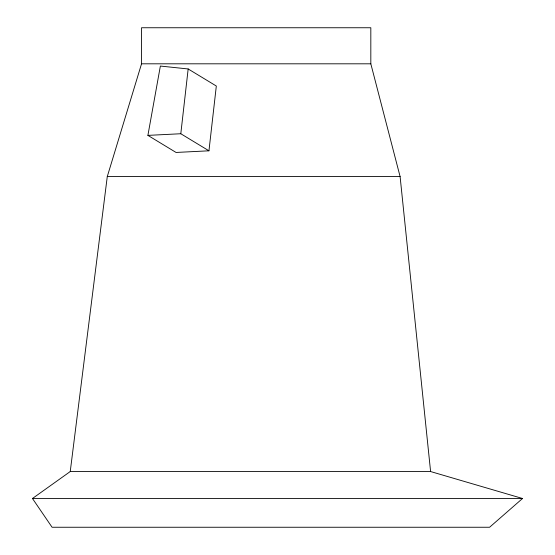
<?xml version="1.0" encoding="UTF-8"?>
<svg xmlns="http://www.w3.org/2000/svg" width="555" height="555" viewBox="0 0 555 555"><rect width="100%" height="100%" fill="white"/><g stroke="black" fill="none" stroke-linecap="round" stroke-linejoin="round"><path stroke-width="0.83" d="M208.951 150.807L180.798 133.741L188.166 68.959L160.367 66.059L147.901 135.378L176.053 152.452L208.951 150.807L216.325 86.025L188.166 68.959M70.242 471.542L107.275 176.58L141.539 63.811L141.539 27.75L370.823 27.75L370.823 63.811L400.106 176.58L430.597 471.542L522.533 498.494L489.6 527.25L52.073 527.25L32.467 498.494L70.242 471.542L430.597 471.542M147.901 135.378L180.798 133.741M141.539 63.811L370.823 63.811M107.275 176.58L400.106 176.58M32.467 498.494L522.533 498.494"/></g></svg>
